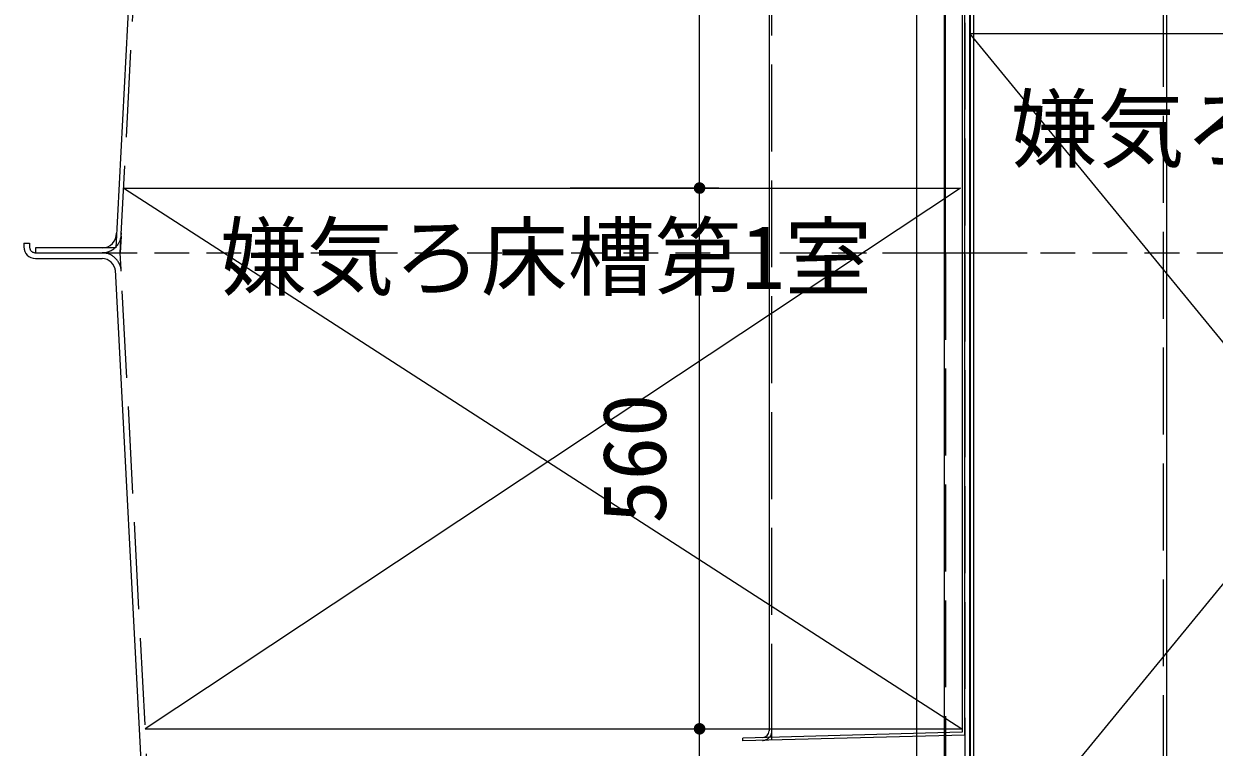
# Model space of a CAD drawing. Units: millimetres, scale not verified. Extents: x -8910 to 8910, y -6308 to 6308.
# Drawn here: x -6074 to -4840, y -3355 to -2606 of the extents above; entities that cross this region are included whole.
import ezdxf
from ezdxf.enums import TextEntityAlignment as Align

# ---------------------------------------------------------------- set-up
doc = ezdxf.new("R2010")
doc.units = ezdxf.units.MM
doc.header["$LTSCALE"] = 30
for name, pattern in [('CHAIN1', [8, 5, -1, 1, -1]), ('DASHED1', [1.8, 1.2, -0.6]), ('DASHED3', [4, 3, -1]), ('DOUBLE_CHAIN2', [12.8, 9, -1, 0.6, -0.6, 0.6, -1])]:
    doc.linetypes.add(name, pattern=pattern)
for name, color, linetype, lineweight in [('0-0_09', 3, 'Continuous', 25), ('0-1_躯体', 3, 'Continuous', 25), ('0-2_空気管', 3, 'Continuous', 25), ('0-3_製作', 5, 'Continuous', 25), ('0-5_文字', 7, 'Continuous', 25), ('0-A_寸法', 92, 'Continuous', 25), ('0-D_A-6_SUNPO', 4, 'Continuous', 25)]:
    doc.layers.add(name, color=color, linetype=linetype, lineweight=lineweight)
doc.styles.add('ＭＳ ゴシック', font='')
doc.styles.get('ＭＳ ゴシック').set_extended_font_data('MS Gothic')

msp = doc.modelspace()

# ---------------------------------------------------------------- linework, layer by layer
at = {"layer": '0-0_09'}
for p, q in [((-5092.85, -3516.16), (-5092.85, -2116.14)), ((-4889.85, -2110.9), (-4889.85, -3511.66)), ((-6061.85, -2843.4), (-5973.85, -2843.4))]:
    msp.add_line(p, q, dxfattribs=at)
at = {"layer": '0-0_09', "linetype": 'DASHED3'}
for p, q in [((-4892.85, -3511.66), (-4892.85, -2110.9)), ((-5973.85, -2843.4), (-5952.73, -2440.38))]:
    msp.add_line(p, q, dxfattribs=at)
at = {"layer": '0-0_09'}
for points in [[(-5089.85, -2116.14), (-5089.85, -3513.24), (-4862.85, -3519.18)], [(-5957.72, -2440.11), (-5978.59, -2838.4), (-6061.85, -2838.4), (-6061.85, -2843.4)]]:
    msp.add_lwpolyline(points, dxfattribs=at)
at = {"layer": '0-1_躯体'}
for p, q in [((-5101.69, -2116.14), (-5101.69, -3339.98)), ((-5098.69, -3342.91), (-5098.69, -2116.14)), ((-5301.69, -2486.89), (-5301.69, -3338.4)), ((-5101.69, -3339.98), (-5328.69, -3345.93)), ((-5098.69, -3342.91), (-5328.69, -3348.93)), ((-5328.69, -3348.93), (-5328.69, -3345.93))]:
    msp.add_line(p, q, dxfattribs=at)
at = {"layer": '0-1_躯体', "linetype": 'DASHED3'}
msp.add_line((-5298.69, -3338.4), (-5298.69, -2486.4), dxfattribs=at)
at = {"layer": '0-1_躯体', "linetype": 'DOUBLE_CHAIN2'}
msp.add_line((-5298.69, -3348.14), (-5298.69, -3338.4), dxfattribs=at)
at = {"layer": '0-1_躯体'}
msp.add_arc((-5308.69, -3338.4), 7, 271.5, 0, dxfattribs=at)
at = {"layer": '0-1_躯体', "linetype": 'DASHED3'}
msp.add_arc((-5308.69, -3338.4), 10, 271.5, 0, dxfattribs=at)
at = {"layer": '0-2_空気管'}
for p, q in [((-5148.85, -1993.96), (-5148.85, -3736.16)), ((-5093.85, -2005.14), (-5093.85, -3697.57)), ((-5098.85, -3340.25), (-5098.85, -2116.14)), ((-5119.82, -3731.32), (-5119.82, -2286.4)), ((-5118.85, -2843.4), (-5118.85, -2281.81)), ((-6073.85, -2833.4), (-6073.85, -2837.4)), ((-6073.85, -2833.4), (-6067.85, -2833.4)), ((-6061.85, -2843.4), (-5992.76, -2843.4)), ((-6061.85, -2849.4), (-5992.83, -2849.4)), ((-5947.94, -3452.41), (-5978.93, -2861.08))]:
    msp.add_line(p, q, dxfattribs=at)
at = {"layer": '0-2_空気管', "linetype": 'DASHED3'}
for p, q in [((-5098.85, -2005.14), (-5098.85, -3697.57)), ((-6067.85, -2833.4), (-6067.85, -2837.4)), ((-6061.85, -2843.4), (-5992.83, -2843.4)), ((-5118.85, -2843.4), (-5118.85, -3732.12)), ((-5093.85, -2843.4), (-5093.85, -3464.08)), ((-5941.95, -3452.1), (-5972.94, -2860.76))]:
    msp.add_line(p, q, dxfattribs=at)
at = {"layer": '0-2_空気管', "linetype": 'DOUBLE_CHAIN2'}
for p in [(-5972.94, -2826.04), (-5992.83, -2843.4), (-5972.94, -2860.76)]:
    msp.add_line(p, (-5973.85, -2843.4), dxfattribs=at)
at = {"layer": '0-2_空気管', "linetype": 'DASHED1'}
msp.add_line((-5992.55, -2843.4), (-3355.11, -2843.4), dxfattribs=at)
at = {"layer": '0-2_空気管', "linetype": 'CHAIN1'}
msp.add_line((-5184.2, -2843.4), (-5026.82, -2843.4), dxfattribs=at)
at = {"layer": '0-2_空気管', "linetype": 'DASHED3'}
for centre, radius, start, end in [((-5992.76, -2823.4), 20, 270, 1.58), ((-6061.85, -2837.4), 6, 180, 270), ((-5992.83, -2863.4), 20, 3, 90)]:
    msp.add_arc(centre, radius, start, end, dxfattribs=at)
at = {"layer": '0-2_空気管'}
for centre, radius, start, end in [((-5992.76, -2823.4), 15, 270, 1.58), ((-6061.85, -2837.4), 12, 180, 270), ((-5992.83, -2863.4), 14, 3, 90)]:
    msp.add_arc(centre, radius, start, end, dxfattribs=at)
at = {"layer": '0-3_製作', "color": 3}
for p, q in [((-5093.85, -2616.4), (-4363.85, -2616.4)), ((-5093.85, -2616.4), (-4363.85, -3506.4)), ((-5093.85, -3506.4), (-4363.85, -2616.4)), ((-5970.34, -2776.4), (-5103.32, -2776.4)), ((-5970.34, -2776.4), (-5101.94, -3336.4)), ((-5103.32, -2776.4), (-5948.01, -3336.4)), ((-5948.01, -3336.4), (-5101.94, -3336.4))]:
    msp.add_line(p, q, dxfattribs=at)
at = {"layer": '0-A_寸法', "color": 3}
msp.add_line((-5353.68, -2776.4), (-5507.86, -2776.4), dxfattribs=at)
at = {"layer": '0-A_寸法'}
for points in [[(-5379.39, -2774.55), (-5373.68, -2776.4), (-5379.57, -2775.28)], [(-5379.11, -2773.85), (-5373.68, -2776.4), (-5379.39, -2774.55)], [(-5378.75, -2773.18), (-5373.68, -2776.4), (-5379.11, -2773.85)], [(-5378.3, -2772.58), (-5373.68, -2776.4), (-5378.75, -2773.18)], [(-5377.79, -2772.03), (-5373.68, -2776.4), (-5378.3, -2772.58)], [(-5377.21, -2771.55), (-5373.68, -2776.4), (-5377.79, -2772.03)], [(-5376.57, -2771.14), (-5373.68, -2776.4), (-5377.21, -2771.55)], [(-5375.89, -2770.82), (-5373.68, -2776.4), (-5376.57, -2771.14)], [(-5375.89, -2770.82), (-5373.68, -2770.4), (-5373.68, -2776.4)], [(-5375.17, -2770.59), (-5373.68, -2770.4), (-5375.89, -2770.82)], [(-5374.43, -2770.45), (-5373.68, -2770.4), (-5375.17, -2770.59)], [(-5373.68, -2770.4), (-5367.68, -2776.4), (-5373.68, -2776.4)], [(-5373.3, -2770.41), (-5367.68, -2776.4), (-5373.68, -2770.4)], [(-5372.56, -2770.51), (-5367.68, -2776.4), (-5373.3, -2770.41)], [(-5371.83, -2770.69), (-5367.68, -2776.4), (-5372.56, -2770.51)], [(-5371.13, -2770.97), (-5367.68, -2776.4), (-5371.83, -2770.69)], [(-5370.47, -2771.33), (-5367.68, -2776.4), (-5371.13, -2770.97)], [(-5369.86, -2771.78), (-5367.68, -2776.4), (-5370.47, -2771.33)], [(-5369.86, -2771.78), (-5367.73, -2775.65), (-5367.68, -2776.4)], [(-5369.31, -2772.29), (-5367.73, -2775.65), (-5369.86, -2771.78)], [(-5369.31, -2772.29), (-5367.87, -2774.91), (-5367.73, -2775.65)], [(-5368.83, -2772.87), (-5367.87, -2774.91), (-5369.31, -2772.29)], [(-5368.83, -2772.87), (-5368.1, -2774.19), (-5367.87, -2774.91)], [(-5368.42, -2773.51), (-5368.1, -2774.19), (-5368.83, -2772.87)], [(-5379.67, -2776.02), (-5373.68, -2776.4), (-5379.68, -2776.4)], [(-5379.68, -2776.4), (-5377.51, -2781.02), (-5379.63, -2777.15)], [(-5379.68, -2776.4), (-5376.9, -2781.47), (-5377.51, -2781.02)], [(-5373.68, -2776.4), (-5376.9, -2781.47), (-5379.68, -2776.4)], [(-5379.57, -2775.28), (-5373.68, -2776.4), (-5379.67, -2776.02)], [(-5379.63, -2777.15), (-5378.05, -2780.51), (-5379.49, -2777.89)], [(-5379.63, -2777.15), (-5377.51, -2781.02), (-5378.05, -2780.51)], [(-5379.49, -2777.89), (-5378.54, -2779.93), (-5379.26, -2778.61)], [(-5379.49, -2777.89), (-5378.05, -2780.51), (-5378.54, -2779.93)], [(-5379.26, -2778.61), (-5378.54, -2779.93), (-5378.94, -2779.29)], [(-5373.68, -2776.4), (-5376.24, -2781.83), (-5376.9, -2781.47)], [(-5373.68, -2776.4), (-5375.54, -2782.11), (-5376.24, -2781.83)], [(-5373.68, -2776.4), (-5374.81, -2782.29), (-5375.54, -2782.11)], [(-5373.68, -2776.4), (-5374.06, -2782.39), (-5374.81, -2782.29)], [(-5373.68, -2776.4), (-5373.68, -2782.4), (-5374.06, -2782.39)], [(-5373.68, -2776.4), (-5372.93, -2782.35), (-5373.68, -2782.4)], [(-5373.68, -2776.4), (-5372.19, -2782.21), (-5372.93, -2782.35)], [(-5373.68, -2776.4), (-5371.47, -2781.98), (-5372.19, -2782.21)], [(-5373.68, -2776.4), (-5370.79, -2781.66), (-5371.47, -2781.98)], [(-5367.68, -2776.4), (-5370.79, -2781.66), (-5373.68, -2776.4)], [(-5367.68, -2776.4), (-5370.15, -2781.25), (-5370.79, -2781.66)], [(-5367.68, -2776.4), (-5369.57, -2780.77), (-5370.15, -2781.25)], [(-5367.68, -2776.4), (-5369.06, -2780.22), (-5369.57, -2780.77)], [(-5367.68, -2776.4), (-5368.62, -2779.61), (-5369.06, -2780.22)], [(-5367.68, -2776.4), (-5368.25, -2778.95), (-5368.62, -2779.61)], [(-5367.68, -2776.4), (-5367.97, -2778.25), (-5368.25, -2778.95)], [(-5367.68, -2776.4), (-5367.79, -2777.52), (-5367.97, -2778.25)], [(-5367.68, -2776.4), (-5367.69, -2776.78), (-5367.79, -2777.52)], [(-5379.67, -3336.02), (-5373.68, -3336.4), (-5379.68, -3336.4)], [(-5379.68, -3336.4), (-5376.9, -3341.46), (-5379.63, -3337.15)], [(-5379.68, -3336.4), (-5376.24, -3341.83), (-5376.9, -3341.46)], [(-5373.68, -3336.4), (-5376.24, -3341.83), (-5379.68, -3336.4)], [(-5379.57, -3335.27), (-5373.68, -3336.4), (-5379.67, -3336.02)], [(-5379.63, -3337.15), (-5377.51, -3341.02), (-5379.49, -3337.89)], [(-5379.63, -3337.15), (-5376.9, -3341.46), (-5377.51, -3341.02)], [(-5379.39, -3334.54), (-5373.68, -3336.4), (-5379.57, -3335.27)], [(-5379.49, -3337.89), (-5378.05, -3340.51), (-5379.26, -3338.61)], [(-5379.49, -3337.89), (-5377.51, -3341.02), (-5378.05, -3340.51)], [(-5379.11, -3333.84), (-5373.68, -3336.4), (-5379.39, -3334.54)], [(-5379.26, -3338.61), (-5378.54, -3339.92), (-5378.94, -3339.29)], [(-5379.26, -3338.61), (-5378.05, -3340.51), (-5378.54, -3339.92)], [(-5378.75, -3333.18), (-5373.68, -3336.4), (-5379.11, -3333.84)], [(-5378.3, -3332.57), (-5373.68, -3336.4), (-5378.75, -3333.18)], [(-5377.79, -3332.02), (-5373.68, -3336.4), (-5378.3, -3332.57)], [(-5377.21, -3331.54), (-5373.68, -3336.4), (-5377.79, -3332.02)], [(-5376.57, -3331.14), (-5373.68, -3336.4), (-5377.21, -3331.54)], [(-5376.57, -3331.14), (-5373.68, -3330.4), (-5373.68, -3336.4)], [(-5375.89, -3330.82), (-5373.68, -3330.4), (-5376.57, -3331.14)], [(-5373.68, -3336.4), (-5375.54, -3342.1), (-5376.24, -3341.83)], [(-5375.17, -3330.59), (-5373.68, -3330.4), (-5375.89, -3330.82)], [(-5373.68, -3336.4), (-5374.81, -3342.29), (-5375.54, -3342.1)], [(-5374.43, -3330.45), (-5373.68, -3330.4), (-5375.17, -3330.59)], [(-5373.68, -3336.4), (-5374.06, -3342.39), (-5374.81, -3342.29)], [(-5373.68, -3336.4), (-5373.68, -3342.4), (-5374.06, -3342.39)], [(-5373.68, -3330.4), (-5367.68, -3336.4), (-5373.68, -3336.4)], [(-5373.3, -3330.41), (-5367.68, -3336.4), (-5373.68, -3330.4)], [(-5373.68, -3336.4), (-5372.93, -3342.35), (-5373.68, -3342.4)], [(-5373.68, -3336.4), (-5372.19, -3342.21), (-5372.93, -3342.35)], [(-5373.68, -3336.4), (-5371.47, -3341.98), (-5372.19, -3342.21)], [(-5373.68, -3336.4), (-5370.79, -3341.66), (-5371.47, -3341.98)], [(-5373.68, -3336.4), (-5370.15, -3341.25), (-5370.79, -3341.66)], [(-5367.68, -3336.4), (-5370.15, -3341.25), (-5373.68, -3336.4)], [(-5372.56, -3330.5), (-5367.68, -3336.4), (-5373.3, -3330.41)], [(-5371.83, -3330.69), (-5367.68, -3336.4), (-5372.56, -3330.5)], [(-5371.13, -3330.97), (-5367.68, -3336.4), (-5371.83, -3330.69)], [(-5370.47, -3331.33), (-5367.68, -3336.4), (-5371.13, -3330.97)], [(-5370.47, -3331.33), (-5367.73, -3335.65), (-5367.68, -3336.4)], [(-5369.86, -3331.77), (-5367.73, -3335.65), (-5370.47, -3331.33)], [(-5367.68, -3336.4), (-5369.57, -3340.77), (-5370.15, -3341.25)], [(-5369.86, -3331.77), (-5367.87, -3334.91), (-5367.73, -3335.65)], [(-5369.31, -3332.29), (-5367.87, -3334.91), (-5369.86, -3331.77)], [(-5367.68, -3336.4), (-5369.06, -3340.22), (-5369.57, -3340.77)], [(-5369.31, -3332.29), (-5368.1, -3334.19), (-5367.87, -3334.91)], [(-5368.83, -3332.87), (-5368.1, -3334.19), (-5369.31, -3332.29)], [(-5367.68, -3336.4), (-5368.62, -3339.61), (-5369.06, -3340.22)], [(-5368.83, -3332.87), (-5368.42, -3333.51), (-5368.1, -3334.19)], [(-5367.68, -3336.4), (-5368.25, -3338.95), (-5368.62, -3339.61)], [(-5367.68, -3336.4), (-5367.97, -3338.25), (-5368.25, -3338.95)], [(-5367.68, -3336.4), (-5367.79, -3337.52), (-5367.97, -3338.25)], [(-5367.68, -3336.4), (-5367.69, -3336.77), (-5367.79, -3337.52)]]:
    msp.add_solid(points, dxfattribs=at)
at = {"layer": '0-D_A-6_SUNPO'}
for p, q in [((-5373.68, -2776.4), (-5373.68, -2286.4)), ((-5373.68, -3336.4), (-5373.68, -2776.4)), ((-5373.68, -3736.4), (-5373.68, -3336.4))]:
    msp.add_line(p, q, dxfattribs=at)

# ---------------------------------------------------------------- texts
at = {"layer": '0-5_文字', "color": 4, "style": 'ＭＳ ゴシック'}
for s, p in [('嫌気ろ床槽第2室', (-5051.17, -2767.95)), ('嫌気ろ床槽第1室', (-5870.23, -2900.56))]:
    msp.add_text(s, height=65.98, dxfattribs=at).set_placement(p, align=Align.BOTTOM_LEFT)
at = {"layer": '0-A_寸法', "color": 4, "style": 'ＭＳ ゴシック'}
msp.add_text('560', height=65.98, rotation=90, dxfattribs=at).set_placement((-5388.68, -3123.9), align=Align.BOTTOM_LEFT)

doc.saveas('drawing.dxf')
